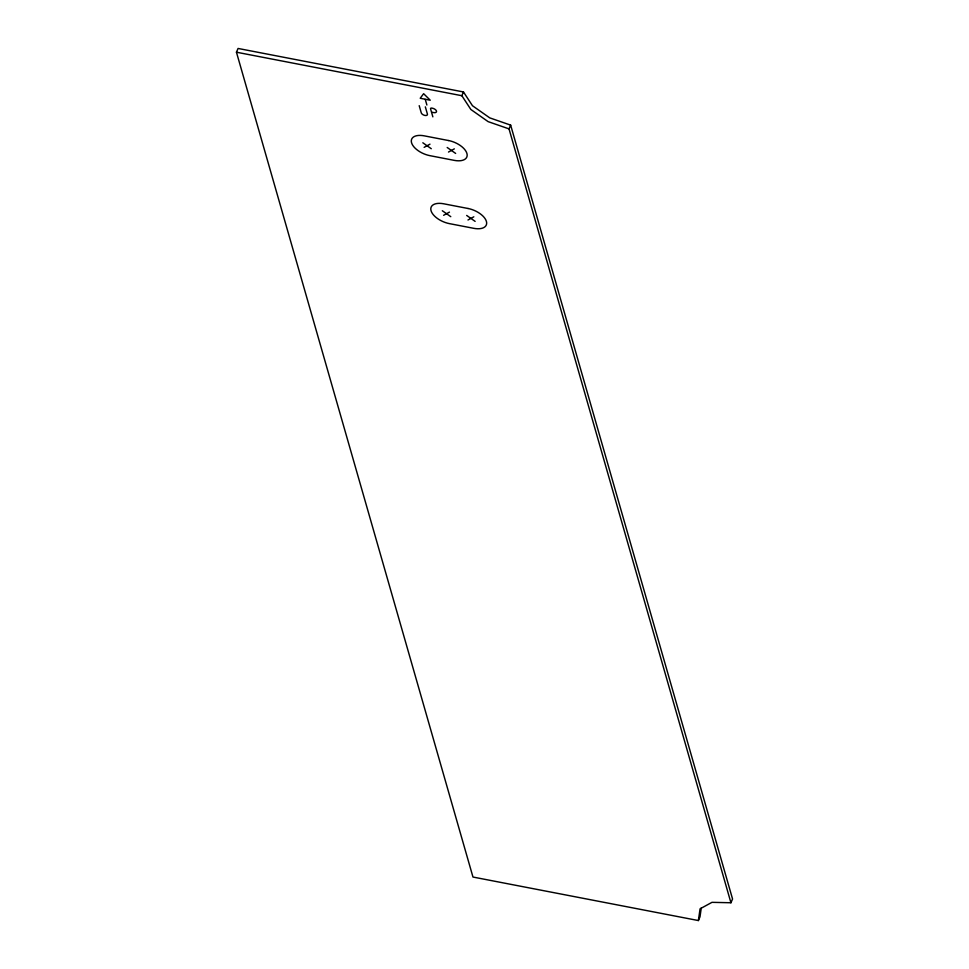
<?xml version="1.0" encoding="UTF-8"?>
<svg xmlns="http://www.w3.org/2000/svg" width="969" height="969" viewBox="0 0 969 969"><rect width="100%" height="100%" fill="white"/><g stroke="black" fill="none" stroke-linecap="round" stroke-linejoin="round"><path stroke-width="1.45" d="M698.383 920.55L700.066 908.837L711.985 902.333L730.929 902.757L732.552 899.002L510.651 125.122L489.745 117.867L472.472 105.73L463.485 91.958L238.071 48.45L236.448 52.205L472.969 877.042L698.383 920.55L700.006 916.795L701.265 908.001M730.929 902.757L509.028 128.889L488.122 121.634L470.861 109.485L461.862 95.713L463.485 91.958M509.028 128.889L510.651 125.122M424.131 147.349L429.982 144.151M448.49 152.048L454.34 148.863M443.62 215.3L449.459 212.114M467.979 219.999L473.817 216.814M236.448 52.205L461.862 95.713M424.87 99.177L420.207 98.269L423.635 93.69L430.236 100.207L425.221 99.238L426.881 105.015M431.859 112.234L433.688 112.586A3.694 1.914 23.3 0 0 436.474 111.06A3.694 1.914 23.3 0 0 432.44 108.225L431.92 108.116A1.793 0.933 23.3 0 0 430.563 108.867L432.852 116.861M447.181 147.482L455.648 153.429M422.823 142.77L431.29 148.729M466.67 215.433L475.137 221.38M442.312 210.733L450.779 216.681M425.33 106.856L427.402 114.051A3.307 1.708 23.3 0 1 424.894 115.42A3.307 1.708 23.3 0 1 421.273 112.864L419.202 105.669M448.574 140.541L424.216 135.842A16.739 8.66 23.3 0 0 411.559 142.758A16.739 8.66 23.3 0 0 429.897 155.658L454.255 160.369A16.739 8.66 23.3 0 0 466.913 153.441A16.739 8.66 23.3 0 0 448.574 140.541M468.063 208.492L443.705 203.793A16.739 8.66 23.3 0 0 431.048 210.709A16.739 8.66 23.3 0 0 449.386 223.621L473.744 228.321A16.739 8.66 23.3 0 0 486.402 221.392A16.739 8.66 23.3 0 0 468.063 208.492"/></g></svg>
